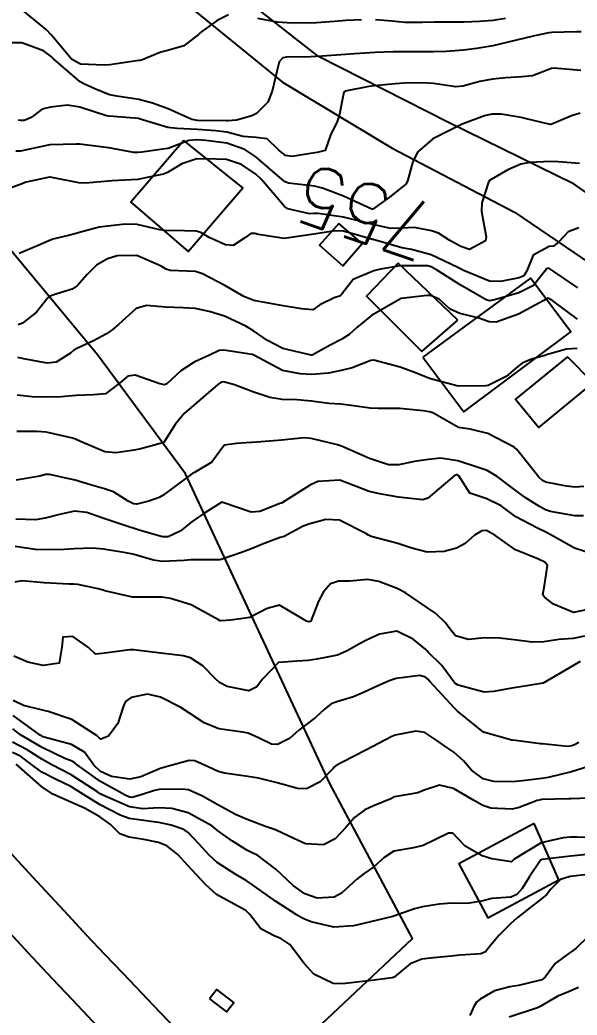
# Model space of a CAD drawing. Header units: metres. Extents: x 318500 to 325275, y 7408834 to 7428799.
# Drawn here: x 323261.2 to 323299, y 7421012.5 to 7421080.2 of the extents above; entities that cross this region are included whole.
import ezdxf
from ezdxf.enums import TextEntityAlignment as Align

# ---------------------------------------------------------------- set-up
doc = ezdxf.new("R2010")
doc.units = ezdxf.units.M
doc.header["$MEASUREMENT"] = 0
for name, color, linetype in [('Armário', 45, 'Continuous'), ('Cotas', 45, 'Continuous'), ('Curvas de Nivel 1m', 11, 'Continuous'), ('Curvas de Nivel 5m', 15, 'Continuous'), ('Divisas', 45, 'Continuous'), ('Edificações', 30, 'Continuous'), ('Linha Férrea', 20, 'Continuous'), ('Vias Primárias', 230, 'Continuous'), ('Vias Secundárias', 230, 'Continuous')]:
    doc.layers.add(name, color=color, linetype=linetype)
doc.styles.add('Style-STANDARD', font='STANDARD.shx')

msp = doc.modelspace()

# ---------------------------------------------------------------- linework, layer by layer
at = {"layer": 'Armário'}
msp.add_lwpolyline([(323274.037, 7421013.59), (323275.191, 7421012.708), (323275.689, 7421013.36), (323274.535, 7421014.242)], close=True, dxfattribs=at)
at = {"layer": 'Curvas de Nivel 1m', "flags": 128}
for points, elevation in [([(323275.327, 7421080.531), (323274.564, 7421080.145), (323273.517, 7421079.398), (323273.409, 7421079.299), (323273.307, 7421079.186), (323272.308, 7421078.402), (323271.29, 7421078.129), (323270.739, 7421077.985), (323269.416, 7421077.449), (323269.315, 7421077.415), (323269.28, 7421077.415), (323269.246, 7421077.417), (323267.276, 7421077.118), (323266.88, 7421077.09), (323265.277, 7421077.16), (323264.676, 7421077.516), (323263.304, 7421079.137), (323262.943, 7421079.535), (323261.329, 7421080.842)], 759), ([(323284.386, 7421080.192), (323283.323, 7421080.137), (323282.531, 7421080.073), (323281.32, 7421079.976), (323280.671, 7421079.955), (323279.32, 7421079.98), (323278.636, 7421080.015), (323277.324, 7421080.266)], 759), ([(323294.175, 7421080.28), (323293.325, 7421080.144), (323292.404, 7421080.069), (323291.323, 7421080.024), (323290.478, 7421080.017), (323289.322, 7421080.02), (323288.532, 7421079.991), (323287.322, 7421080.006), (323286.465, 7421080.087), (323285.324, 7421080.185)], 759), ([(323299.314, 7421079.357), (323299.003, 7421079.375), (323297.314, 7421079.319), (323297.1, 7421079.297), (323296.141, 7421079.098), (323295.308, 7421078.894), (323295.007, 7421078.814), (323293.303, 7421078.405), (323292.223, 7421078.228), (323291.3, 7421078.128), (323290.14, 7421078.019), (323289.298, 7421077.996), (323288.092, 7421078.002), (323287.298, 7421078.004), (323286.519, 7421078.006), (323285.297, 7421077.966), (323283.907, 7421077.872), (323283.296, 7421077.826), (323281.695, 7421077.703), (323281.286, 7421077.679), (323280.919, 7421077.671), (323279.285, 7421077.64), (323279.019, 7421077.589), (323278.79, 7421077.327), (323278.621, 7421076.678), (323278.307, 7421075.334), (323278.015, 7421074.572), (323277.237, 7421073.814), (323276.93, 7421073.659), (323275.885, 7421073.363), (323275.294, 7421073.304), (323275.229, 7421073.315), (323275.18, 7421073.321), (323273.229, 7421073.345), (323272.842, 7421073.406), (323271.24, 7421074.12), (323270.179, 7421074.508), (323269.25, 7421074.758), (323267.738, 7421074.987), (323267.254, 7421075.085), (323266.261, 7421075.495), (323265.556, 7421075.798), (323265.265, 7421075.973), (323263.445, 7421077.528), (323263.282, 7421077.679), (323262.759, 7421078.066), (323261.296, 7421078.624), (323260.263, 7421078.608)], 758), ([(323299.285, 7421076.744), (323297.471, 7421076.895), (323297.287, 7421076.867), (323295.996, 7421076.383), (323295.278, 7421076.306), (323294.177, 7421076.226), (323293.275, 7421076.139), (323292.425, 7421075.996), (323291.268, 7421075.669), (323290.799, 7421075.635), (323289.27, 7421075.842), (323288.58, 7421075.891), (323287.27, 7421075.873), (323286.657, 7421075.838), (323285.267, 7421075.699), (323284.868, 7421075.644), (323283.261, 7421075.323), (323283.184, 7421075.271), (323282.856, 7421073.655), (323282.719, 7421073.278), (323282.274, 7421072.338), (323281.909, 7421071.29), (323281.355, 7421071.151), (323281.207, 7421071.132), (323279.643, 7421070.876), (323279.205, 7421070.961), (323278.753, 7421071.327), (323277.966, 7421072.087), (323277.218, 7421072.179), (323276.326, 7421072.252), (323275.222, 7421072.535), (323274.479, 7421072.642), (323273.22, 7421072.712), (323271.846, 7421072.796), (323271.221, 7421072.85), (323269.259, 7421073.45), (323269.23, 7421073.464), (323267.232, 7421073.628), (323267.055, 7421073.66), (323265.241, 7421074.236), (323264.385, 7421074.376), (323263.241, 7421074.25), (323262.68, 7421074.097), (323261.932, 7421073.549), (323261.44, 7421073.344), (323261.226, 7421073.325), (323261.032, 7421073.367)], 757), ([(323299.242, 7421073.835), (323298.642, 7421073.663), (323297.304, 7421073.079), (323297.25, 7421073.06), (323297.23, 7421073.056), (323297.209, 7421073.06), (323297.115, 7421073.082), (323295.588, 7421073.457), (323295.236, 7421073.534), (323293.868, 7421073.759), (323293.239, 7421073.756), (323292.74, 7421073.643), (323291.398, 7421073.158), (323291.283, 7421073.106), (323291.229, 7421073.08), (323291.076, 7421073.01), (323289.219, 7421072.081), (323288.21, 7421071.205), (323287.863, 7421070.547), (323287.501, 7421069.215), (323287.385, 7421069.009), (323287.174, 7421068.814), (323286.275, 7421068.118), (323285.151, 7421067.301), (323285.084, 7421067.308), (323283.164, 7421068.196), (323281.724, 7421068.739), (323281.174, 7421068.866), (323279.423, 7421069.07), (323279.178, 7421069.163), (323278.979, 7421069.323), (323277.203, 7421070.867), (323276.436, 7421071.358), (323275.214, 7421071.79), (323273.791, 7421071.974), (323273.209, 7421072.015), (323272.631, 7421071.986), (323271.229, 7421071.43), (323271.2, 7421071.42), (323269.455, 7421071.19), (323269.197, 7421071.161), (323268.911, 7421071.168), (323267.2, 7421071.48), (323265.203, 7421071.728), (323264.984, 7421071.731), (323263.202, 7421071.681), (323263.068, 7421071.666), (323262.548, 7421071.54), (323261.197, 7421071.242), (323260.881, 7421071.249)], 756), ([(323299.14, 7421066.033), (323298.434, 7421065.77), (323297.782, 7421065.073), (323297.424, 7421064.779), (323297.125, 7421064.758), (323296.045, 7421064.167), (323295.621, 7421063.102), (323295.423, 7421062.778), (323295.093, 7421062.628), (323293.83, 7421062.388), (323293.089, 7421062.411), (323291.265, 7421063.158), (323291.101, 7421063.242), (323290.929, 7421063.336), (323289.115, 7421064.208), (323287.768, 7421064.563), (323287.122, 7421064.673), (323285.164, 7421065.24), (323285.13, 7421065.251), (323283.571, 7421065.7), (323283.135, 7421065.801), (323282.578, 7421065.833), (323281.133, 7421065.616), (323279.13, 7421065.32), (323277.371, 7421065.585), (323277.133, 7421065.647), (323276.845, 7421065.641), (323276.442, 7421065.357), (323275.647, 7421064.84), (323275.123, 7421064.883), (323274.021, 7421065.387), (323273.448, 7421065.71), (323273.134, 7421065.802), (323271.553, 7421065.843), (323271.134, 7421065.828), (323270.676, 7421065.893), (323269.132, 7421066.269), (323268.304, 7421066.29), (323267.13, 7421066.158), (323266.548, 7421066.07), (323265.123, 7421065.698), (323264.977, 7421065.656), (323264.457, 7421065.517), (323263.39, 7421065.254), (323263.116, 7421065.15), (323262.406, 7421064.833), (323261.107, 7421064.284)], 754), ([(323299.083, 7421061.956), (323297.458, 7421063.076), (323297.103, 7421063.302), (323296.932, 7421063.253), (323296.83, 7421063.084), (323296.068, 7421062.112), (323295.078, 7421061.622), (323294.679, 7421061.512), (323293.425, 7421061.135), (323293.069, 7421061.07), (323292.844, 7421061.142), (323291.085, 7421062.165), (323289.48, 7421063.184), (323289.103, 7421063.386), (323288.856, 7421063.442), (323287.103, 7421063.443), (323286.892, 7421063.434), (323285.677, 7421063.234), (323285.226, 7421063.11), (323285.098, 7421063.077), (323283.819, 7421062.529), (323283.075, 7421061.585), (323282.941, 7421061.403), (323282.51, 7421061.276), (323281.542, 7421060.809), (323281.062, 7421060.469), (323280.292, 7421060.531), (323279.064, 7421060.734), (323278.559, 7421060.821), (323277.067, 7421061.098), (323276.377, 7421061.357), (323275.081, 7421062.108), (323273.574, 7421062.912), (323273.095, 7421063.062), (323271.378, 7421063.144), (323271.097, 7421063.217), (323270.751, 7421063.433), (323269.107, 7421064.146), (323267.768, 7421064.131), (323267.104, 7421063.921), (323266.358, 7421063.491), (323265.733, 7421062.858), (323265.079, 7421062.105), (323264.72, 7421061.868), (323263.594, 7421061.525), (323263.21, 7421061.388), (323263.066, 7421061.266), (323262.282, 7421060.311), (323261.337, 7421059.556), (323261.039, 7421059.438)], 753), ([(323299.058, 7421059.824), (323297.382, 7421061.077), (323297.072, 7421061.244), (323296.949, 7421061.205), (323296.768, 7421061.085), (323295.06, 7421060.155), (323293.531, 7421059.609), (323293.055, 7421059.648), (323292.296, 7421059.909), (323291.061, 7421060.213), (323290.407, 7421060.513), (323289.66, 7421061.181), (323289.073, 7421061.423), (323288.83, 7421061.437), (323287.07, 7421061.233), (323287.054, 7421061.226), (323287.019, 7421061.211), (323285.058, 7421060.072), (323284.066, 7421059.255), (323283.532, 7421058.774), (323283.038, 7421058.47), (323282.257, 7421058.052), (323281.021, 7421057.381), (323280.948, 7421057.365), (323279.028, 7421057.829), (323277.99, 7421058.381), (323277.045, 7421059.024), (323276.516, 7421059.355), (323275.057, 7421060.038), (323274.026, 7421060.351), (323273.061, 7421060.545), (323272.245, 7421060.595), (323271.062, 7421060.645), (323269.752, 7421060.754), (323269.061, 7421060.541), (323267.86, 7421059.468), (323267.429, 7421059.09), (323267.04, 7421058.825), (323266.171, 7421058.355), (323265.025, 7421057.828), (323264.829, 7421057.705), (323264.592, 7421057.514), (323263.628, 7421056.906), (323263.009, 7421056.821), (323261.43, 7421057.137), (323261.015, 7421057.218)], 752), ([(323299.032, 7421057.837), (323298.306, 7421057.792), (323297.025, 7421057.414), (323296.775, 7421057.333), (323295.924, 7421057.096), (323295.294, 7421056.828), (323295.012, 7421056.608), (323294.207, 7421055.916), (323292.993, 7421055.317), (323292.836, 7421055.289), (323290.992, 7421055.272), (323290.863, 7421055.291), (323288.999, 7421055.786), (323288.04, 7421056.164), (323287.01, 7421056.561), (323285.21, 7421057.044), (323285.017, 7421057.023), (323283.748, 7421056.52), (323283.006, 7421056.341), (323282.123, 7421056.159), (323281.002, 7421056.072), (323280.207, 7421056.096), (323279.005, 7421056.343), (323277.093, 7421057.349), (323277.021, 7421057.395), (323276.942, 7421057.43), (323275.025, 7421057.713), (323274.713, 7421057.686), (323274.037, 7421057.385), (323273.349, 7421057.061), (323273.012, 7421056.894), (323272.106, 7421056.311), (323271.154, 7421055.428), (323270.989, 7421055.358), (323270.675, 7421055.433), (323268.998, 7421056.016), (323268.504, 7421055.951), (323267.938, 7421055.466), (323266.983, 7421054.741), (323266.16, 7421054.67), (323264.981, 7421054.641), (323263.955, 7421054.546), (323262.98, 7421054.522), (323261.986, 7421054.551), (323260.981, 7421054.657)], 751), ([(323299.473, 7421046.452), (323298.881, 7421046.448), (323297.222, 7421046.738), (323296.887, 7421046.868), (323296.471, 7421047.086), (323295.499, 7421047.704), (323294.9, 7421048.141), (323293.598, 7421049.123), (323292.916, 7421049.524), (323292.317, 7421049.741), (323290.926, 7421050.2), (323289.745, 7421050.36), (323288.926, 7421050.284), (323287.974, 7421050.15), (323286.921, 7421049.916), (323286.217, 7421049.925), (323284.927, 7421050.353), (323283.017, 7421051.19), (323282.939, 7421051.218), (323282.757, 7421051.272), (323280.946, 7421051.712), (323280.49, 7421051.754), (323278.944, 7421051.6), (323278.689, 7421051.578), (323276.941, 7421051.44), (323276.86, 7421051.432), (323275.891, 7421051.36), (323275.059, 7421051.248), (323274.936, 7421051.1), (323274.206, 7421050.096), (323273.024, 7421049.398), (323272.909, 7421049.345), (323272.729, 7421049.224), (323270.894, 7421047.844), (323270.628, 7421047.698), (323269.931, 7421047.44), (323269.098, 7421047.236), (323268.887, 7421047.272), (323268.526, 7421047.455), (323267.511, 7421048.086), (323266.898, 7421048.275), (323265.956, 7421048.549), (323264.904, 7421048.875), (323263.165, 7421049.27), (323262.907, 7421049.27), (323262.519, 7421049.149), (323260.903, 7421048.882)], 749), ([(323299.985, 7421043.897), (323298.848, 7421044.246), (323297.396, 7421045.072), (323296.864, 7421045.363), (323296.351, 7421045.604), (323294.879, 7421046.373), (323293.863, 7421047.12), (323292.895, 7421047.603), (323291.738, 7421047.987), (323290.999, 7421049.159), (323290.911, 7421049.229), (323290.838, 7421049.234), (323290.684, 7421049.163), (323288.895, 7421047.643), (323288.542, 7421047.545), (323286.895, 7421047.728), (323285.619, 7421047.951), (323284.899, 7421048.107), (323284.074, 7421048.424), (323282.906, 7421048.866), (323281.408, 7421048.781), (323280.903, 7421048.558), (323278.938, 7421047.319), (323278.905, 7421047.305), (323277.473, 7421046.749), (323276.88, 7421046.699), (323274.89, 7421047.37), (323273.667, 7421046.599), (323272.87, 7421046.074), (323272.508, 7421045.763), (323272.045, 7421045.412), (323271.246, 7421045.032), (323270.854, 7421045.018), (323269.334, 7421045.445), (323268.862, 7421045.604), (323268.637, 7421045.68), (323266.872, 7421046.276), (323265.703, 7421046.672), (323264.879, 7421046.77), (323263.849, 7421046.547), (323262.871, 7421046.286), (323262.228, 7421046.181), (323260.87, 7421046.224)], 748), ([(323299.762, 7421040.074), (323298.792, 7421039.873), (323297.435, 7421040.436), (323296.808, 7421040.915), (323296.705, 7421041.082), (323296.816, 7421041.713), (323297.01, 7421043.077), (323296.833, 7421043.304), (323296.42, 7421043.502), (323294.846, 7421044.146), (323293.432, 7421045.124), (323292.865, 7421045.457), (323292.561, 7421045.438), (323292.064, 7421045.142), (323291.427, 7421044.575), (323290.846, 7421044.249), (323289.991, 7421044.025), (323288.842, 7421043.977), (323287.806, 7421044.24), (323286.851, 7421044.578), (323285.042, 7421045.053), (323284.858, 7421045.129), (323284.674, 7421045.243), (323282.873, 7421046.15), (323281.952, 7421046.201), (323280.869, 7421045.915), (323280.423, 7421045.74), (323279.623, 7421045.309), (323279.118, 7421045.054), (323278.855, 7421044.967), (323277.656, 7421044.53), (323276.842, 7421044.177), (323276.231, 7421043.964), (323274.831, 7421043.469), (323274.747, 7421043.456), (323272.831, 7421043.46), (323272.777, 7421043.455), (323272.317, 7421043.408), (323270.829, 7421043.344), (323270.247, 7421043.436), (323268.836, 7421043.831), (323268.35, 7421043.944), (323266.841, 7421044.183), (323266.088, 7421044.245), (323264.84, 7421044.208), (323264.194, 7421044.163), (323262.839, 7421044.141), (323262.214, 7421044.165), (323260.842, 7421044.365)], 747), ([(323299.536, 7421038.275), (323298.766, 7421038.097), (323297.794, 7421038.035), (323296.762, 7421037.875), (323295.986, 7421037.867), (323294.764, 7421038.021), (323293.763, 7421038.122), (323292.765, 7421038.146), (323291.656, 7421038.04), (323290.767, 7421038.285), (323290.374, 7421038.766), (323290.085, 7421039.17), (323289.423, 7421039.814), (323288.796, 7421040.243), (323287.363, 7421041.204), (323286.813, 7421041.504), (323285.563, 7421041.974), (323284.819, 7421042.108), (323283.564, 7421042.005), (323282.817, 7421042.005), (323282.271, 7421041.82), (323281.797, 7421041.28), (323281.444, 7421040.64), (323280.942, 7421039.288), (323280.823, 7421039.246), (323280.779, 7421039.243), (323280.645, 7421039.292), (323278.796, 7421040.383), (323277.967, 7421040.158), (323276.783, 7421039.54), (323276.631, 7421039.503), (323275.5, 7421039.363), (323274.849, 7421039.299), (323274.779, 7421039.31), (323274.661, 7421039.372), (323272.795, 7421040.399), (323271.387, 7421040.836), (323270.802, 7421040.915), (323269.331, 7421040.916), (323268.802, 7421040.922), (323266.934, 7421041.353), (323266.809, 7421041.388), (323266.474, 7421041.485), (323265.088, 7421041.781), (323264.813, 7421041.806), (323264.513, 7421041.813), (323262.814, 7421041.903), (323261.279, 7421042.018), (323260.814, 7421041.932)], 746), ([(323299.146, 7421031.045), (323298.85, 7421030.866), (323298.668, 7421030.805), (323298.38, 7421030.767), (323296.669, 7421030.94), (323296.54, 7421030.953), (323295.368, 7421031.1), (323294.671, 7421031.188), (323294.59, 7421031.192), (323292.679, 7421031.743), (323290.9, 7421033.157), (323290.703, 7421033.363), (323289.03, 7421035.185), (323288.89, 7421035.346), (323288.733, 7421035.471), (323288.333, 7421035.595), (323286.732, 7421035.382), (323286.248, 7421035.217), (323285.204, 7421034.752), (323284.719, 7421034.522), (323283.835, 7421034.131), (323282.708, 7421033.805), (323282.32, 7421033.66), (323281.848, 7421033.279), (323281.243, 7421032.734), (323280.685, 7421032.309), (323280.115, 7421031.862), (323279.49, 7421031.308), (323278.666, 7421030.907), (323278.262, 7421030.922), (323277.422, 7421031.339), (323276.675, 7421031.673), (323276.284, 7421031.746), (323274.679, 7421031.955), (323273.691, 7421032.379), (323272.694, 7421033.033), (323272.092, 7421033.409), (323270.71, 7421034.113), (323269.828, 7421034.325), (323268.71, 7421034.094), (323268.333, 7421033.828), (323268.175, 7421033.458), (323267.82, 7421032.326), (323267.191, 7421031.472), (323266.668, 7421031.26), (323266.546, 7421031.359), (323266.421, 7421031.484), (323264.686, 7421032.592), (323263.082, 7421033.139), (323262.695, 7421033.226), (323261.4, 7421033.55), (323260.705, 7421033.889)], 744), ([(323300.169, 7421029.521), (323298.65, 7421029.05), (323297.059, 7421028.658), (323296.643, 7421028.593), (323295.319, 7421028.421), (323294.639, 7421028.362), (323293.379, 7421028.383), (323292.642, 7421028.567), (323291.856, 7421029.142), (323291.303, 7421029.797), (323290.662, 7421030.387), (323290.183, 7421030.685), (323289.493, 7421031.178), (323288.678, 7421031.706), (323288.081, 7421031.794), (323286.675, 7421031.529), (323286.442, 7421031.445), (323286.014, 7421031.22), (323284.663, 7421030.508), (323283.079, 7421029.689), (323282.652, 7421029.468), (323282.548, 7421029.374), (323282.46, 7421029.272), (323281.557, 7421028.36), (323280.629, 7421027.878), (323280.027, 7421027.901), (323278.635, 7421028.302), (323277.378, 7421028.6), (323276.64, 7421028.715), (323275.071, 7421028.938), (323274.645, 7421029.064), (323273.962, 7421029.38), (323273.05, 7421029.79), (323272.654, 7421029.815), (323271.263, 7421029.421), (323270.788, 7421029.288), (323270.647, 7421029.24), (323269.371, 7421028.71), (323268.636, 7421028.545), (323267.381, 7421028.727), (323266.644, 7421029.071), (323266.188, 7421029.487), (323265.541, 7421030.378), (323264.664, 7421030.899), (323262.808, 7421031.389), (323262.669, 7421031.448), (323262.616, 7421031.477), (323262.53, 7421031.532), (323260.69, 7421032.862)], 743), ([(323300.387, 7421027.269), (323298.622, 7421027.212), (323298.467, 7421027.208), (323296.621, 7421027.147), (323296.559, 7421027.142), (323296.322, 7421027.084), (323295.105, 7421026.611), (323294.611, 7421026.508), (323293.159, 7421026.577), (323292.614, 7421026.752), (323291.954, 7421027.14), (323290.631, 7421027.903), (323289.68, 7421028.129), (323288.629, 7421027.788), (323288.199, 7421027.622), (323286.622, 7421027.331), (323286.534, 7421027.298), (323286.36, 7421027.214), (323285.138, 7421026.706), (323284.608, 7421026.455), (323283.908, 7421025.943), (323283.302, 7421025.259), (323282.582, 7421024.473), (323281.785, 7421024.071), (323280.579, 7421024.147), (323279.789, 7421024.509), (323278.588, 7421025.078), (323278.407, 7421025.141), (323277.86, 7421025.331), (323276.597, 7421025.791), (323275.816, 7421026.144), (323274.611, 7421026.794), (323273.57, 7421027.386), (323272.626, 7421027.81), (323272.165, 7421027.869), (323270.626, 7421027.829), (323270.297, 7421027.761), (323269.336, 7421027.443), (323268.764, 7421027.302), (323268.618, 7421027.318), (323268.308, 7421027.455), (323266.633, 7421028.378), (323265.039, 7421029.504), (323264.834, 7421029.689), (323264.653, 7421029.796), (323264.22, 7421029.949), (323262.662, 7421030.7), (323262.13, 7421031.004), (323261.197, 7421031.552), (323260.676, 7421031.957)], 742), ([(323300.585, 7421024.526), (323299.031, 7421024.6), (323298.585, 7421024.588), (323298.077, 7421024.55), (323296.581, 7421024.209), (323294.764, 7421023.107), (323294.672, 7421023.005), (323294.567, 7421022.916), (323293.239, 7421023.123), (323292.572, 7421023.327), (323291.422, 7421023.991), (323290.587, 7421024.86), (323290.288, 7421024.866), (323288.578, 7421024.022), (323287.901, 7421023.872), (323286.574, 7421023.653), (323285.908, 7421023.22), (323285.208, 7421022.583), (323284.553, 7421022.116), (323284.057, 7421021.738), (323283.542, 7421021.255), (323283.015, 7421020.781), (323282.529, 7421020.51), (323281.368, 7421020.441), (323280.532, 7421020.751), (323279.741, 7421021.302), (323278.556, 7421022.417), (323277.327, 7421023.339), (323276.813, 7421023.587), (323276.574, 7421023.712), (323275.616, 7421024.323), (323274.587, 7421025.041), (323274.416, 7421025.2), (323274.203, 7421025.376), (323272.603, 7421026.243), (323271.476, 7421026.548), (323270.607, 7421026.591), (323269.522, 7421026.525), (323268.608, 7421026.67), (323266.744, 7421027.478), (323266.621, 7421027.55), (323266.437, 7421027.669), (323264.64, 7421028.825), (323263.33, 7421029.523), (323262.654, 7421029.901), (323261.657, 7421030.542), (323260.665, 7421031.052)], 741), ([(323299.564, 7421022.03), (323298.553, 7421021.914), (323297.9, 7421021.709), (323297.249, 7421021.069), (323296.944, 7421020.664), (323296.529, 7421020.344), (323295.819, 7421019.792), (323294.968, 7421019.103), (323294.506, 7421018.703), (323293.714, 7421017.902), (323293.066, 7421017.124), (323292.813, 7421016.799), (323292.483, 7421016.656), (323291.067, 7421016.565), (323290.48, 7421016.505), (323289.265, 7421016.391), (323288.477, 7421016.297), (323287.696, 7421015.973), (323286.761, 7421015.207), (323286.592, 7421015.075), (323286.457, 7421015.031), (323284.869, 7421014.819), (323284.453, 7421014.782), (323283.084, 7421014.627), (323282.451, 7421014.655), (323281.126, 7421015.283), (323280.471, 7421016.012), (323279.516, 7421017.305), (323278.889, 7421017.709), (323278.495, 7421017.863), (323277.538, 7421018.372), (323276.776, 7421019.346), (323276.514, 7421019.601), (323275.973, 7421019.901), (323274.53, 7421020.698), (323273.763, 7421021.382), (323272.559, 7421022.696), (323271.882, 7421023.41), (323271.153, 7421023.999), (323270.578, 7421024.238), (323269.579, 7421024.441), (323268.581, 7421024.586), (323267.947, 7421024.822), (323267.295, 7421025.469), (323266.598, 7421025.983), (323265.542, 7421026.56), (323264.612, 7421026.982), (323263.407, 7421027.522), (323262.628, 7421028.032), (323260.911, 7421029.556)], 739), ([(323299.732, 7421017.803), (323298.962, 7421017.045), (323298.698, 7421016.837), (323298.485, 7421016.703), (323297.543, 7421015.995), (323296.871, 7421015.074), (323296.631, 7421014.904), (323296.456, 7421014.84), (323295.039, 7421014.514), (323294.45, 7421014.422), (323293.418, 7421014.148), (323292.437, 7421013.569), (323292.193, 7421013.374), (323292.029, 7421013.136), (323291.742, 7421012.459)], 738), ([(323299.119, 7421014.374), (323298.445, 7421014.067), (323297.727, 7421013.775), (323296.518, 7421013.079), (323296.429, 7421013.029), (323296.335, 7421012.988), (323294.423, 7421012.362)], 737)]:
    msp.add_lwpolyline(points, dxfattribs=dict(at, elevation=elevation))
at = {"layer": 'Curvas de Nivel 5m', "flags": 128}
for points, elevation in [([(323299.2, 7421070.405), (323297.745, 7421070.532), (323297.202, 7421070.538), (323295.824, 7421070.477), (323295.199, 7421070.367), (323294.326, 7421069.99), (323293.183, 7421069.322), (323293.079, 7421069.244), (323293.011, 7421069.142), (323292.56, 7421067.745), (323292.534, 7421067.146), (323292.85, 7421065.425), (323292.812, 7421065.143), (323291.714, 7421064.561), (323291.124, 7421064.771), (323290.38, 7421065.171), (323289.615, 7421065.663), (323289.136, 7421065.827), (323287.99, 7421066.059), (323287.138, 7421066.01), (323286.372, 7421065.993), (323285.14, 7421066.254), (323284.36, 7421066.469), (323283.145, 7421066.753), (323281.43, 7421067.004), (323281.147, 7421067), (323280.846, 7421066.993), (323279.379, 7421067.317), (323279.152, 7421067.485), (323277.558, 7421069.344), (323277.185, 7421069.689), (323276.217, 7421070.337), (323275.2, 7421070.681), (323274.525, 7421070.706), (323273.193, 7421070.738), (323272.158, 7421070.384), (323271.184, 7421069.798), (323270.922, 7421069.693), (323269.702, 7421069.445), (323269.291, 7421069.336), (323269.178, 7421069.316), (323267.418, 7421069.235), (323267.176, 7421069.212), (323265.607, 7421069.07), (323265.174, 7421069.098), (323263.217, 7421069.492), (323263.179, 7421069.489), (323261.581, 7421069.147), (323261.171, 7421068.986), (323260.135, 7421068.606)], 755), ([(323299.498, 7421048.45), (323298.904, 7421048.407), (323298.315, 7421048.47), (323296.907, 7421048.736), (323296.673, 7421048.849), (323296.423, 7421049.087), (323294.938, 7421050.954), (323294.758, 7421051.112), (323292.954, 7421052.059), (323291.757, 7421052.349), (323290.96, 7421052.467), (323289.709, 7421053.179), (323289.232, 7421053.446), (323288.973, 7421053.522), (323288.573, 7421053.595), (323286.975, 7421053.756), (323285.503, 7421053.76), (323284.975, 7421053.782), (323283.681, 7421053.963), (323282.978, 7421054.034), (323282.158, 7421054.099), (323280.979, 7421054.238), (323280.01, 7421054.334), (323278.981, 7421054.372), (323278.144, 7421054.495), (323276.985, 7421054.892), (323275.752, 7421055.362), (323274.993, 7421055.567), (323274.828, 7421055.537), (323274.619, 7421055.376), (323272.976, 7421053.983), (323272.333, 7421053.41), (323271.716, 7421052.661), (323270.94, 7421051.43), (323269.379, 7421051), (323268.932, 7421050.907), (323267.672, 7421050.726), (323266.93, 7421050.798), (323265.275, 7421051.505), (323264.942, 7421051.66), (323264.727, 7421051.729), (323262.949, 7421052.142), (323262.301, 7421052.188), (323260.949, 7421052.176)], 750), ([(323299.247, 7421036.543), (323298.742, 7421036.245), (323296.73, 7421035.08), (323295.038, 7421034.792), (323294.724, 7421034.743), (323293.341, 7421034.504), (323292.72, 7421034.466), (323290.951, 7421034.932), (323290.729, 7421035.07), (323290.649, 7421035.161), (323289.827, 7421036.26), (323288.919, 7421037.187), (323288.835, 7421037.272), (323288.753, 7421037.362), (323287.897, 7421038.065), (323286.771, 7421038.601), (323285.596, 7421038.399), (323284.762, 7421038.023), (323284.252, 7421037.754), (323283.407, 7421037.26), (323282.747, 7421036.979), (323281.333, 7421036.695), (323280.743, 7421036.6), (323280.002, 7421036.561), (323278.742, 7421036.479), (323277.656, 7421035.336), (323277.253, 7421034.811), (323276.718, 7421034.543), (323275.255, 7421034.832), (323274.726, 7421035.104), (323274.447, 7421035.374), (323273.602, 7421036.25), (323272.744, 7421036.784), (323272.258, 7421036.92), (323270.747, 7421037.108), (323268.869, 7421037.328), (323268.749, 7421037.342), (323268.639, 7421037.342), (323266.746, 7421037.077), (323266.289, 7421037.031), (323265.83, 7421037.494), (323264.761, 7421038.245), (323264.076, 7421038.202), (323264.014, 7421037.517), (323263.826, 7421036.432), (323262.737, 7421036.267), (323261.699, 7421036.505), (323260.744, 7421036.914)], 745), ([(323300.148, 7421023.46), (323298.573, 7421023.309), (323296.659, 7421023.079), (323296.587, 7421023.062), (323296.57, 7421023.054), (323295.772, 7421021.871), (323295.288, 7421021.099), (323294.944, 7421020.693), (323294.531, 7421020.521), (323293.234, 7421020.419), (323292.527, 7421020.253), (323291.585, 7421020.083), (323290.524, 7421020.097), (323289.648, 7421020.048), (323288.52, 7421019.861), (323287.989, 7421019.724), (323286.51, 7421019.21), (323284.505, 7421018.719), (323283.828, 7421018.575), (323282.502, 7421018.473), (323280.953, 7421018.838), (323280.507, 7421019.015), (323280.322, 7421019.107), (323280, 7421019.298), (323278.524, 7421020.236), (323276.963, 7421021.344), (323276.544, 7421021.641), (323275.842, 7421022.066), (323274.563, 7421022.884), (323274.014, 7421023.378), (323273.33, 7421024.141), (323272.585, 7421024.907), (323272.294, 7421025.111), (323271.436, 7421025.417), (323270.593, 7421025.6), (323270.402, 7421025.623), (323268.596, 7421025.873), (323267.974, 7421026.085), (323266.61, 7421026.798), (323265.488, 7421027.497), (323264.628, 7421028.035), (323263.633, 7421028.522), (323262.642, 7421029.016), (323261.946, 7421029.541), (323261.209, 7421030.105), (323260.658, 7421030.346)], 740)]:
    msp.add_lwpolyline(points, dxfattribs=dict(at, elevation=elevation))
at = {"layer": 'Divisas'}
msp.add_lwpolyline([(323280.122, 7421010.425), (323287.846, 7421017.699), (323282.227, 7421028.249), (323272.412, 7421049.307), (323266.436, 7421057.396), (323258.512, 7421066.946), (323253.844, 7421072.671), (323251.014, 7421075.436), (323241.163, 7421085.257), (323228.799, 7421096.897), (323210.626, 7421115.458), (323208.385, 7421118.443), (323202.458, 7421130.573)], dxfattribs=at)
at = {"layer": 'Edificações'}
for points in [[(323272.297, 7421071.974), (323268.688, 7421067.784), (323272.586, 7421064.425), (323276.309, 7421068.746)], [(323282.827, 7421066.33), (323281.525, 7421064.851), (323283.104, 7421063.462), (323284.428, 7421064.966)], [(323290.919, 7421059.766), (323286.871, 7421063.638), (323284.722, 7421061.391), (323288.488, 7421057.621)], [(323288.546, 7421057.234), (323291.326, 7421053.513), (323298.608, 7421058.952), (323295.865, 7421062.623)], [(323298.383, 7421057.272), (323294.856, 7421054.382), (323296.428, 7421052.463), (323300.128, 7421055.494)], [(323296.11, 7421025.515), (323291, 7421022.779), (323292.965, 7421019.108), (323297.791, 7421021.692)]]:
    msp.add_lwpolyline(points, close=True, dxfattribs=at)
at = {"layer": 'Linha Férrea'}
for points in [[(322143.825, 7422393.254, 0.177055), (322348.62, 7422102.056), (322434.806, 7422041.149, -0.110991), (322629.993, 7421830.678), (322682.61, 7421743.599), (322746.773, 7421641.593), (322762.264, 7421616.034), (322784.09, 7421580.598, 0.089131), (322895.412, 7421449.131), (322994.737, 7421367.338, -0.08158), (323134.171, 7421212.836), (323192.504, 7421114.159, 0.09806), (323348.116, 7420944.919), (323507.932, 7420825.984), (323699.619, 7420681.705), (323733.067, 7420655.668, -0.104587), (323843.705, 7420529.863, -0.339852), (323771.4, 7420065.587)], [(323771.4, 7420065.587, 0.339852), (323843.705, 7420529.863, 0.104587), (323733.067, 7420655.668), (323699.619, 7420681.705), (323507.932, 7420825.984), (323348.116, 7420944.919, -0.09806), (323192.504, 7421114.159), (323134.171, 7421212.836, 0.08158), (322994.737, 7421367.338), (322895.412, 7421449.131, -0.089131), (322784.09, 7421580.598), (322762.264, 7421616.034), (322746.773, 7421641.593), (322682.61, 7421743.599), (322629.993, 7421830.678, 0.110991), (322434.806, 7422041.149), (322348.62, 7422102.056, -0.177055), (322143.825, 7422393.254)], [(322140.246, 7422392.292, 0.177815), (322346.493, 7422099.021), (322440.925, 7422031.999, -0.098061), (322613.888, 7421848.216), (322683.948, 7421733.892), (322746.506, 7421634.335), (322780.475, 7421578.692, 0.094269), (322901.272, 7421438.87), (322999.189, 7421358.366, -0.08072), (323136.386, 7421201.409), (323184.599, 7421119.369, 0.102464), (323355.759, 7420933.913), (323510.091, 7420819.318), (323694.288, 7420680.697, -0.007988), (323738.117, 7420646.682, -0.098634), (323840.146, 7420527.887, -0.339824), (323768.602, 7420068.543)], [(323768.602, 7420068.543, 0.339824), (323840.146, 7420527.887, 0.098634), (323738.117, 7420646.682, 0.007988), (323694.288, 7420680.697), (323510.091, 7420819.318), (323355.759, 7420933.913, -0.102464), (323184.599, 7421119.369), (323136.386, 7421201.409, 0.08072), (322999.189, 7421358.366), (322901.272, 7421438.87, -0.094269), (322780.475, 7421578.692), (322746.506, 7421634.335), (322683.948, 7421733.892), (322613.888, 7421848.216, 0.098061), (322440.925, 7422031.999), (322346.493, 7422099.021, -0.177815), (322140.246, 7422392.292)]]:
    msp.add_lwpolyline(points, format="xyb", dxfattribs=at)
at = {"layer": 'Vias Primárias'}
for points in [[(323715.644, 7420145.548, 0), (323709.04, 7420132.939)], [(323831.088, 7420001.787, 0), (323833.844, 7420008.443, 0.220888)], [(323205.069, 7420933.766, 0), (323207.298, 7420931.929, 0.020742), (323210.311, 7420929.649), (323213.335, 7420928.865), (323214.564, 7420929.479), (323216.061, 7420926.782), (323213.869, 7420925.313), (323213.871, 7420924.556), (323218.068, 7420917.639), (323222.108, 7420910.972), (323227.38, 7420903.131), (323230.217, 7420898.982, 0.38291), (323236.446, 7420897.46), (323249.502, 7420903.926), (323257.59, 7420907.836)]]:
    msp.add_lwpolyline(points, format="xyb", dxfattribs=at)
at = {"layer": 'Vias Secundárias'}
for points in [[(323362.942, 7421038.985), (323355.343, 7421038.442), (323349.508, 7421038.306), (323345.562, 7421038.718), (323341.491, 7421040.21), (323331.178, 7421045.635), (323316.081, 7421056.907), (323298.836, 7421068.994), (323290.287, 7421073.199), (323281.455, 7421077.687), (323270.721, 7421086.115)], [(323272.357, 7421081.363), (323279.007, 7421075.937), (323286.47, 7421071.461), (323294.767, 7421067.096), (323299.381, 7421063.977), (323306.03, 7421060.45), (323312.408, 7421056.11), (323317.565, 7421051.769), (323323.823, 7421047.135), (323329.387, 7421043.202), (323334.551, 7421040.209), (323339.844, 7421037.496), (323344.482, 7421035.857), (323350.317, 7421035.179), (323363.357, 7421036.132)]]:
    msp.add_lwpolyline(points, dxfattribs=at)

# ---------------------------------------------------------------- texts
at = {"layer": 'Cotas', "style": 'Style-STANDARD'}
msp.add_text('755', height=4, rotation=161.19551, dxfattribs=at).set_placement((323284.575, 7421067.094, 755), align=Align.MIDDLE_CENTER)

doc.saveas('drawing.dxf')
